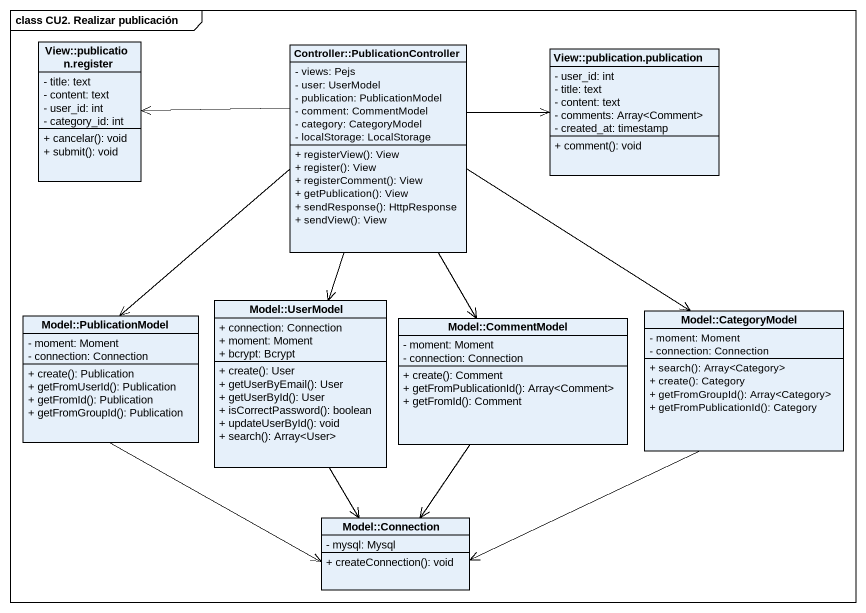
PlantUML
@startuml
mainframe class CU2. Realizar publicación
hide circle
hide empty members
skinparam classAttributeIconSize 0
class "View::publication.register" as View_publication_register {
  - title: text
  - content: text
  - user_id: int
  - category_id: int
  + cancelar(): void
  + submit(): void
}
class "Controller::PublicationController" as Controller {
  - views: Pejs
  - user: UserModel
  - publication: PublicationModel
  - comment: CommentModel
  - category: CategoryModel
  - localStorage: LocalStorage
  + registerView(): View
  + register(): View
  + registerComment(): View
  + getPublication(): View
  + sendResponse(): HttpResponse
  + sendView(): View
}
class "View::publication.publication" as View_publication_publication {
  - user_id: int
  - title: text
  - content: text
  - comments: Array<Comment>
  - created_at: timestamp
  + comment(): void
}
class "Model::PublicationModel" as Model_PublicationModel {
  - moment: Moment
  - connection: Connection
  + create(): Publication
  + getFromUserId(): Publication
  + getFromId(): Publication
  + getFromGroupId(): Publication
}
class "Model::UserModel" as Model_UserModel {
  + connection: Connection
  + moment: Moment
  + bcrypt: Bcrypt
  + create(): User
  + getUserByEmail(): User
  + getUserById(): User
  + isCorrectPassword(): boolean
  + updateUserById(): void
  + search(): Array<User>
}
class "Model::CommentModel" as Model_CommentModel {
  - moment: Moment
  - connection: Connection
  + create(): Comment
  + getFromPublicationId(): Array<Comment>
  + getFromId(): Comment
}
class "Model::CategoryModel" as Model_CategoryModel {
  - moment: Moment
  - connection: Connection
  + search(): Array<Category>
  + create(): Category
  + getFromGroupId(): Array<Category>
  + getFromPublicationId(): Category
}
class "Model::Connection" as Model_Connection {
  - mysql: Mysql
  + createConnection(): void
}
Controller -left-> View_publication_register
Controller -right-> View_publication_publication
Controller --> Model_PublicationModel
Controller --> Model_UserModel
Controller --> Model_CommentModel
Controller --> Model_CategoryModel
Model_PublicationModel --> Model_Connection
Model_UserModel --> Model_Connection
Model_CommentModel --> Model_Connection
Model_CategoryModel -left-> Model_Connection
@enduml
